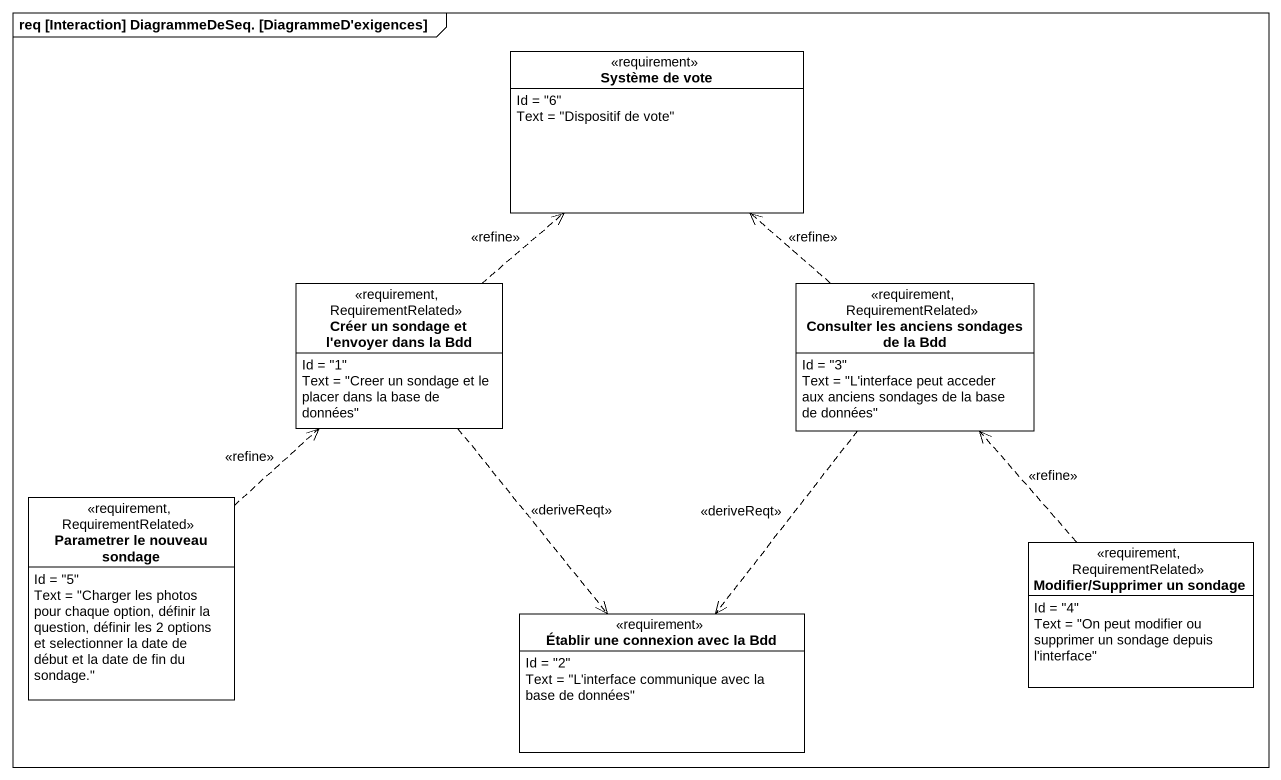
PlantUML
@startuml
mainframe req [Interaction] DiagrammeDeSeq. [DiagrammeD'exigences]
hide circle
hide empty members
class "Système de vote" as Système_de_vote <<requirement>> {
  Id = "6"
  Text = "Dispositif de vote"
}
class "Créer un sondage et l'envoyer dans la Bdd" as Créer_un_sondage_et_l <<requirement, RequirementRelated>> {
  Id = "1"
  Text = "Creer un sondage et le placer dans la base de données"
}
class "Consulter les anciens sondages de la Bdd" as Consulter_les_anciens <<requirement, RequirementRelated>> {
  Id = "3"
  Text = "L'interface peut acceder aux anciens sondages de la base de données"
}
class "Parametrer le nouveau sondage" as Parametrer_le_nouveau <<requirement, RequirementRelated>> {
  Id = "5"
  Text = "Charger les photos pour chaque option, définir la question, définir les 2 options et selectionner la date de début et la date de fin du sondage."
}
class "Modifier/Supprimer un sondage" as Modifier_Supprimer_un <<requirement, RequirementRelated>> {
  Id = "4"
  Text = "On peut modifier ou supprimer un sondage depuis l'interface"
}
class "Établir une connexion avec la Bdd" as Établir_une_connexion_avec <<requirement>> {
  Id = "2"
  Text = "L'interface communique avec la base de données"
}
Créer_un_sondage_et_l .up.> Système_de_vote : <<refine>>
Créer_un_sondage_et_l ..> Établir_une_connexion_avec : <<deriveReqt>>
Consulter_les_anciens .up.> Système_de_vote : <<refine>>
Consulter_les_anciens ..> Établir_une_connexion_avec : <<deriveReqt>>
Parametrer_le_nouveau .up.> Créer_un_sondage_et_l : <<refine>>
Modifier_Supprimer_un .up.> Consulter_les_anciens : <<refine>>
@enduml
